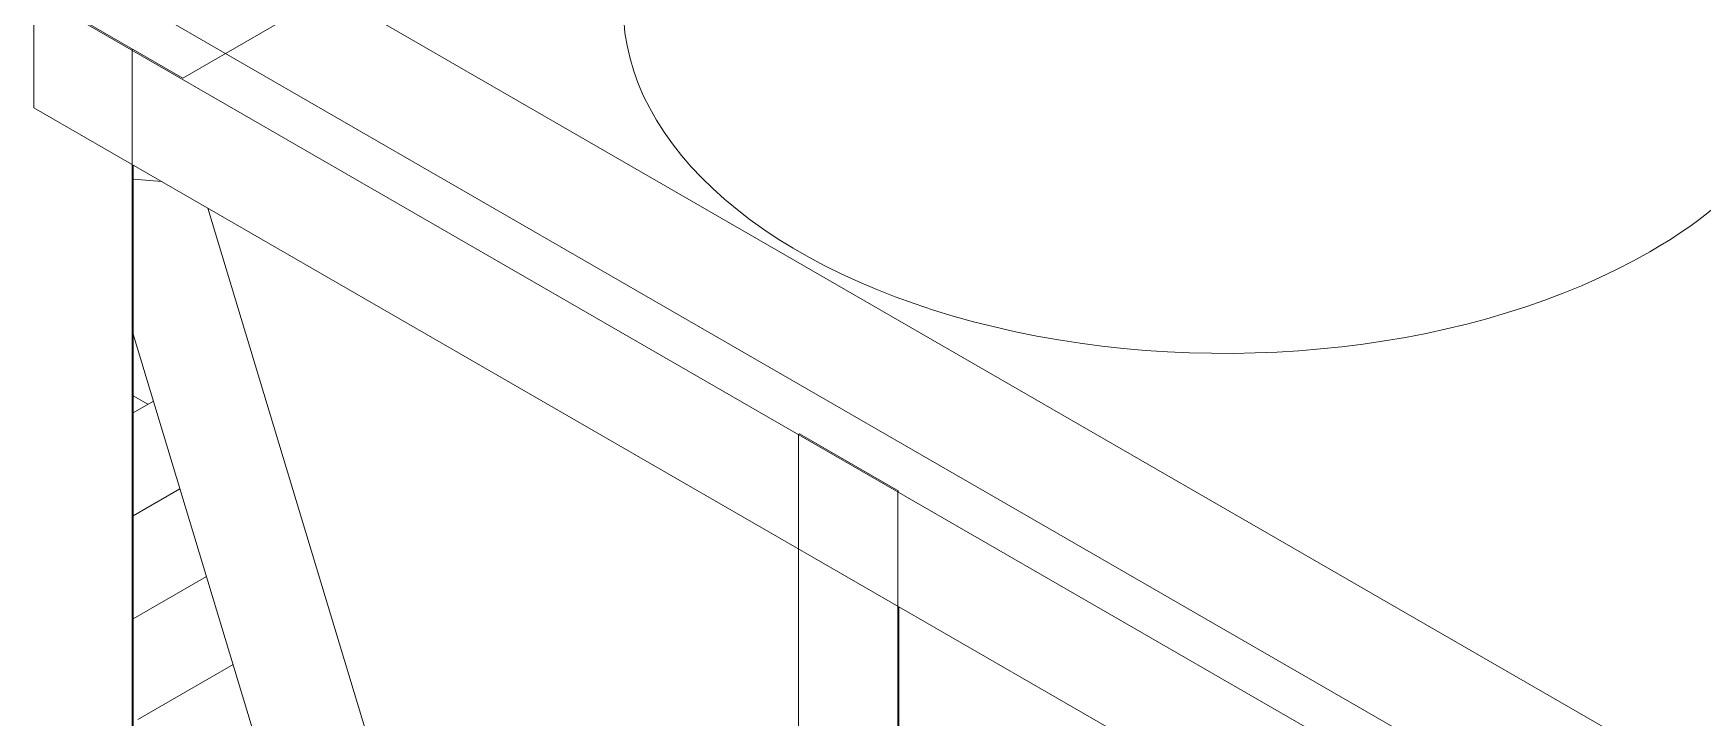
# Model space of a CAD drawing. Header units: millimetres. Extents: x -312439 to 477422, y -331570 to 212570.
# Drawn here: x 394451 to 395179, y 92635 to 92934 of the extents above; entities that cross this region are included whole.
import ezdxf

# ---------------------------------------------------------------- set-up
doc = ezdxf.new("R2010")
doc.units = ezdxf.units.MM

msp = doc.modelspace()

# ---------------------------------------------------------------- linework, layer by layer
at = {"color": 0, "linetype": 'Continuous', "lineweight": 0, "extrusion": (8.40036e-17, 0.816497, 0.57735)}
for p, q in [((394707.957, 93025.367), (394515.888, 92914.476)), ((396551.465, 91813.744), (394515.888, 92988.985)), ((396505.127, 91787.491), (394469.983, 92962.482)), ((394450.495, 92951.731), (398522.515, 90600.749)), ((394450.928, 92951.981), (394515.888, 92914.476)), ((394450.928, 92901.474), (394450.928, 92951.481)), ((394493.801, 92926.727), (394494.234, 92926.977)), ((394493.801, 92926.727), (394493.801, 91878.641)), ((396486.505, 91726.233), (394450.928, 92901.474)), ((394494.234, 92876.471), (394494.234, 91878.891)), ((394506.741, 92869.25), (394494.234, 92870.274)), ((394526.718, 92857.717), (394726.445, 92196.496)), ((394494.234, 92802.712), (394674.856, 92204.743)), ((394500.63, 92772.076), (394494.234, 92775.769)), ((394503.064, 92773.482), (394494.234, 92768.384)), ((394784.811, 92759.213), (394784.378, 92758.963)), ((394784.378, 92758.963), (394784.378, 92065.5)), ((394828.118, 92734.21), (394784.811, 92759.213)), ((394514.639, 92735.159), (394494.234, 92723.378)), ((394827.685, 92733.96), (394828.118, 92734.21)), ((394827.685, 92733.96), (394827.685, 92040.497)), ((394526.215, 92696.837), (394494.234, 92678.373)), ((394828.118, 92683.703), (394828.118, 92040.747)), ((394537.791, 92658.514), (394496.299, 92634.559))]:
    msp.add_line(p, q, dxfattribs=at)
at = {"color": 0, "linetype": 'Continuous', "lineweight": 0}
for start_param, end_param in [(3.1415927, 5.4977871), (5.4977871, 6.2831853)]:
    msp.add_ellipse((394970.183, 92945.686), major_axis=(262.225, 0), ratio=0.5773503, start_param=start_param, end_param=end_param, dxfattribs=at)

doc.saveas('drawing.dxf')
